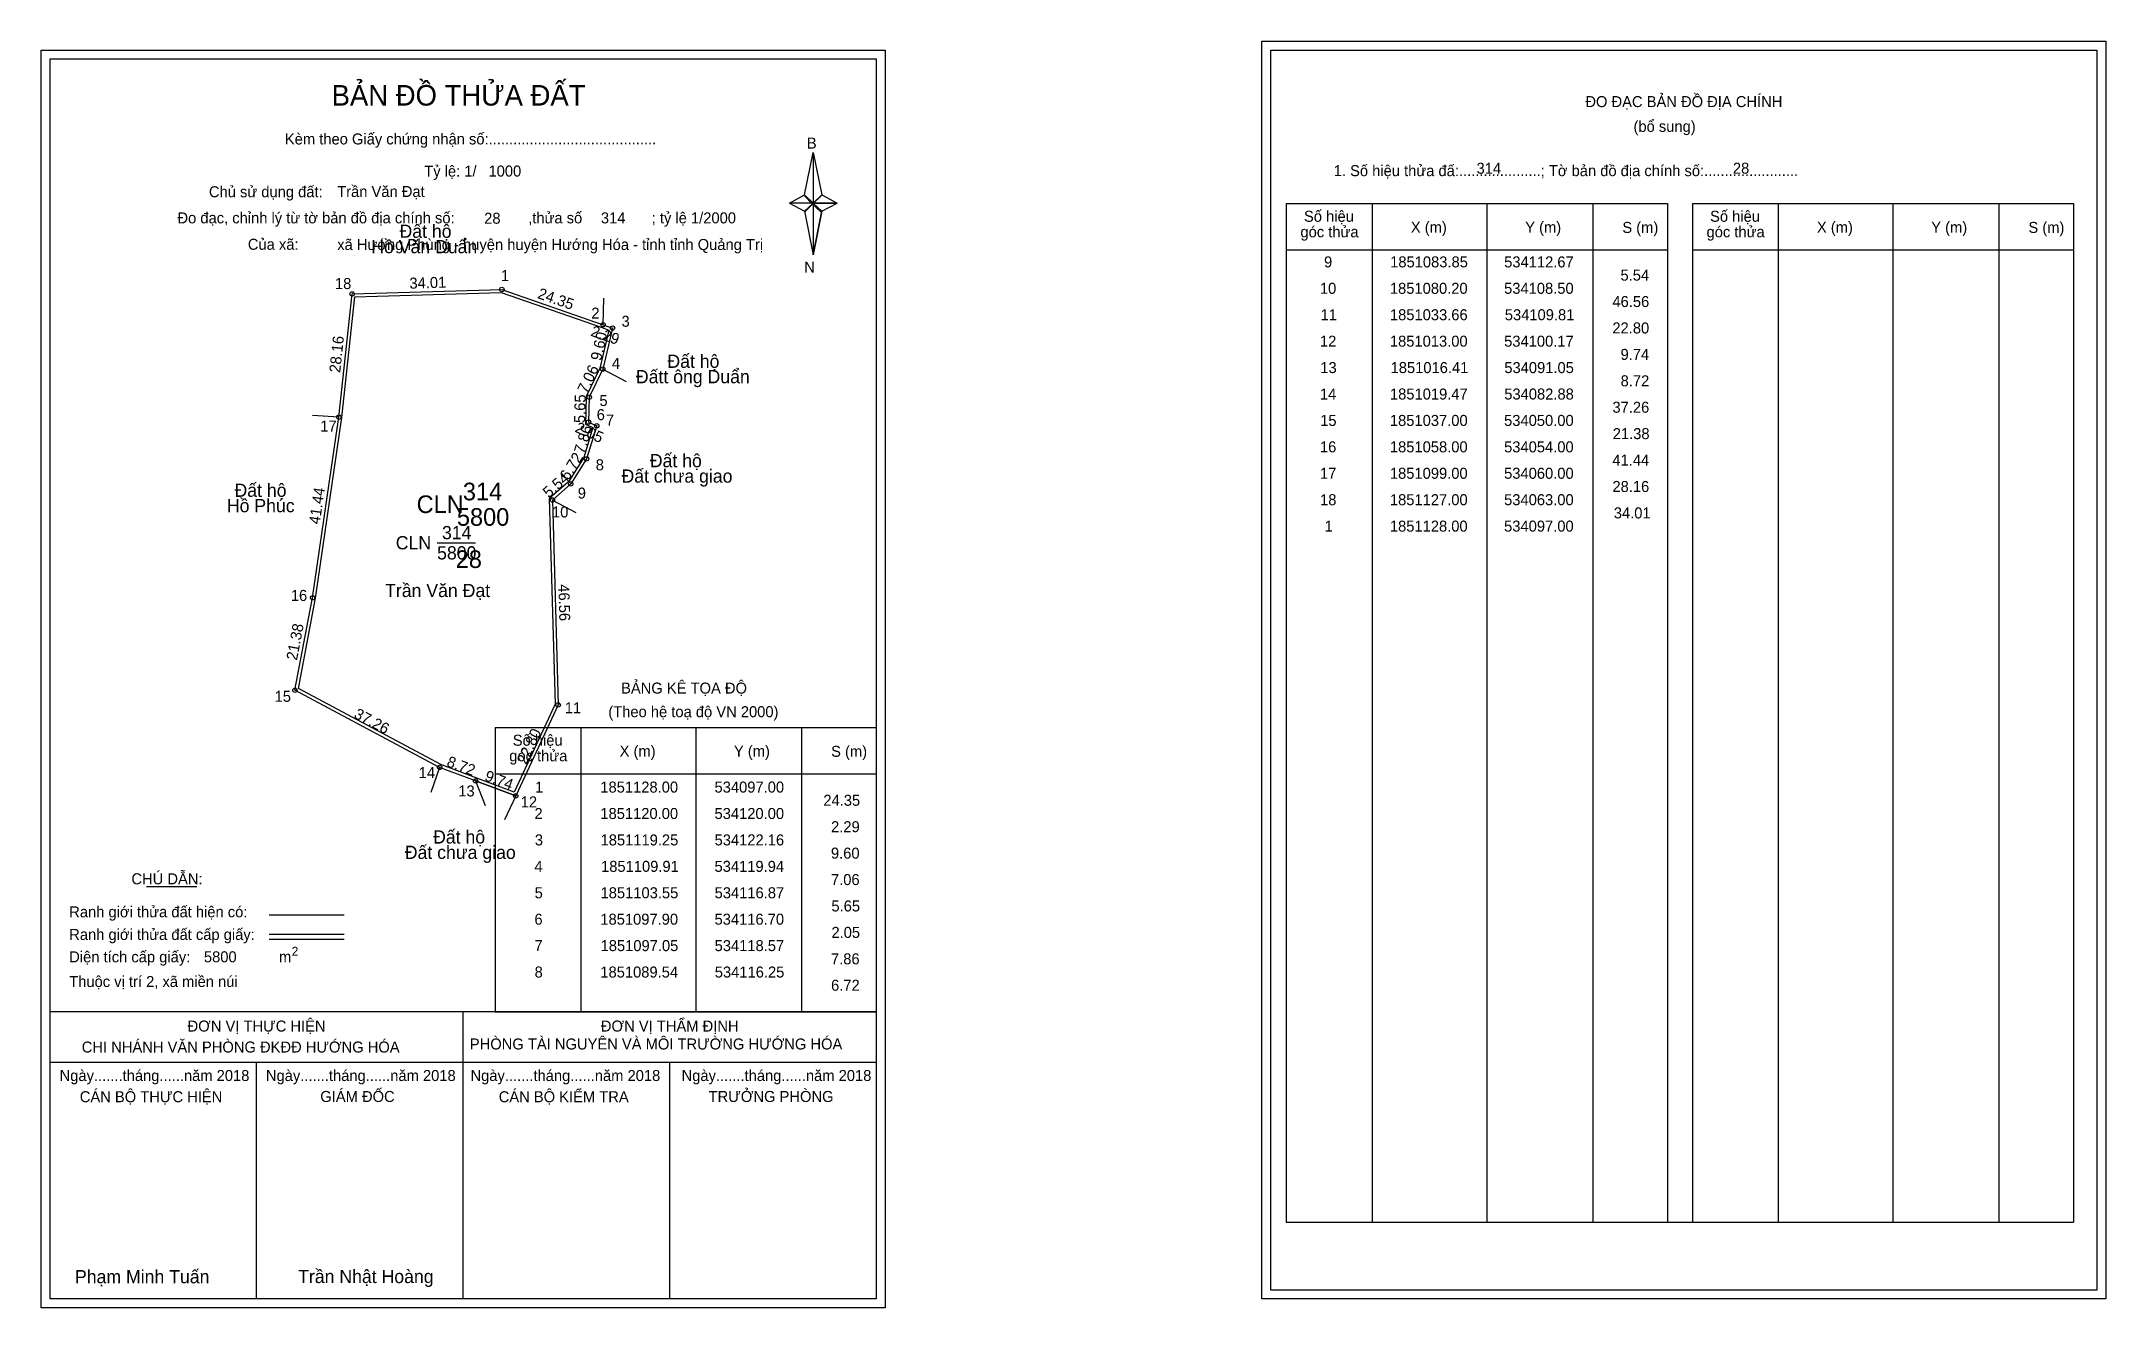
# Model space of a CAD drawing. Extents: x 533992 to 534461, y 1850897 to 1851184.
import ezdxf

# ---------------------------------------------------------------- set-up
doc = ezdxf.new("R2010")
doc.units = 0
for name, color, linetype in [('Level 1', 7, 'Continuous'), ('Level 10', 7, 'Continuous'), ('Level 11', 7, 'Continuous'), ('Level 13', 7, 'Continuous'), ('Level 2', 7, 'Continuous'), ('Level 27', 7, 'Continuous'), ('Level 3', 7, 'Continuous'), ('Level 36', 7, 'Continuous'), ('Level 4', 7, 'Continuous'), ('Level 49', 7, 'Continuous'), ('Level 5', 7, 'Continuous'), ('Level 53', 7, 'Continuous'), ('Level 55', 7, 'Continuous'), ('Level 6', 7, 'Continuous'), ('Level 63', 7, 'Continuous'), ('Level 7', 7, 'Continuous'), ('Level 9', 7, 'Continuous')]:
    doc.layers.add(name, color=color, linetype=linetype)

msp = doc.modelspace()

# ---------------------------------------------------------------- linework, layer by layer
at = {"layer": 'Level 1'}
for p, q in [((534271.7, 1851182.36), (534271.7, 1851182.36)), ((533994.38, 1851180.36), (533994.38, 1851180.36)), ((534165.8, 1851149.48), (534167.77, 1851159.12)), ((534167.77, 1851159.12), (534167.77, 1851147.6)), ((534167.77, 1851159.12), (534169.73, 1851149.48)), ((534162.35, 1851147.6), (534165.8, 1851149.48)), ((534165.8, 1851149.48), (534167.77, 1851147.6)), ((534169.73, 1851149.48), (534167.77, 1851147.6)), ((534167.62, 1851147.38), (534165.8, 1851149.26)), ((534167.77, 1851147.6), (534165.8, 1851145.76)), ((534167.62, 1851147.38), (534165.8, 1851145.54)), ((534165.8, 1851145.54), (534167.62, 1851147.38)), ((534165.8, 1851145.76), (534167.77, 1851135.9)), ((534169.59, 1851149.26), (534167.62, 1851147.38)), ((534167.62, 1851147.38), (534169.59, 1851149.26)), ((534169.59, 1851145.54), (534167.62, 1851147.38)), ((534167.77, 1851147.6), (534167.77, 1851135.9)), ((534167.77, 1851147.6), (534173.18, 1851147.6)), ((534167.77, 1851147.6), (534169.73, 1851145.76)), ((534169.73, 1851145.76), (534167.77, 1851135.9)), ((534169.73, 1851145.76), (534173.18, 1851147.6)), ((534275.23, 1851147.51), (534361.83, 1851147.51)), ((534294.82, 1850916.24), (534294.82, 1851147.51)), ((534320.89, 1850916.24), (534320.89, 1851147.51)), ((534344.87, 1851147.51), (534344.87, 1850916.24)), ((534361.83, 1851147.51), (534361.83, 1850916.24)), ((534367.49, 1851147.51), (534454.09, 1851147.51)), ((534387.08, 1850916.24), (534387.08, 1851147.51)), ((534413.15, 1850916.24), (534413.15, 1851147.51)), ((534437.12, 1851147.51), (534437.12, 1850916.24)), ((534454.09, 1851147.51), (534454.09, 1850916.24)), ((534275.23, 1851136.98), (534361.83, 1851136.98)), ((534367.49, 1851136.98), (534454.09, 1851136.98)), ((534095.47, 1851028.54), (534182.07, 1851028.54)), ((534115.06, 1850964.01), (534115.06, 1851028.54)), ((534141.13, 1850964.01), (534141.13, 1851028.54)), ((534165.1, 1851028.54), (534165.1, 1850964.01)), ((534095.47, 1851018.01), (534182.07, 1851018.01)), ((534016.29, 1850992.43), (534027.7, 1850992.43)), ((534044.16, 1850986.02), (534061.17, 1850986.02)), ((534044.16, 1850981.58), (534061.17, 1850981.58)), ((534044.16, 1850980.48), (534061.17, 1850980.48)), ((534101.2, 1850964.01), (533994.37, 1850964.01)), ((534182.07, 1850964.01), (534077.23, 1850964.01)), ((534088.22, 1850898.79), (534088.22, 1850964.01)), ((534095.47, 1850964.01), (534182.07, 1850964.01)), ((534182.07, 1850952.46), (533994.37, 1850952.46)), ((534041.3, 1850898.79), (534041.3, 1850952.46)), ((534135.15, 1850898.79), (534135.15, 1850952.46)), ((534275.23, 1850916.24), (534454.09, 1850916.24)), ((534459.4, 1850900.79), (534459.4, 1850900.79)), ((534182.07, 1850898.79), (534182.07, 1850898.79))]:
    msp.add_line(p, q, dxfattribs=at)
for points in [[(534165.8, 1851149.48), (534167.77, 1851159.12), (534167.77, 1851147.6)], [(534167.77, 1851147.6), (534169.73, 1851149.48), (534173.18, 1851147.6)], [(534162.35, 1851147.6), (534165.8, 1851145.76), (534167.77, 1851147.6)], [(534167.77, 1851147.6), (534167.77, 1851135.9), (534169.73, 1851145.76)]]:
    msp.add_lwpolyline(points, close=True, dxfattribs=at)
at = {"layer": 'Level 10'}
for p, q in [((534116.87, 1851103.55), (534116.7, 1851097.9)), ((534109.81, 1851033.66), (534100.17, 1851013)), ((534091.05, 1851016.41), (534100.17, 1851013))]:
    msp.add_line(p, q, dxfattribs=at)
for points in [[(534108.5, 1851080.2), (534109.81, 1851033.66), (534100.17, 1851013), (534091.05, 1851016.41), (534082.88, 1851019.47), (534050, 1851037), (534054, 1851058), (534060, 1851099), (534063, 1851127), (534097, 1851128), (534120, 1851120), (534122.16, 1851119.25), (534119.94, 1851109.91), (534116.87, 1851103.55), (534116.7, 1851097.9), (534118.57, 1851097.05), (534116.25, 1851089.54), (534112.67, 1851083.85)], [(534107.79, 1851080.51), (534109.11, 1851033.81), (534099.81, 1851013.88), (534091.3, 1851017.07), (534083.17, 1851020.11), (534050.78, 1851037.38), (534054.69, 1851057.88), (534060.69, 1851098.91), (534063.63, 1851126.32), (534096.89, 1851127.3), (534119.77, 1851119.34), (534121.33, 1851118.8), (534119.28, 1851110.15), (534116.17, 1851103.72), (534115.99, 1851097.46), (534117.72, 1851096.67), (534115.61, 1851089.83), (534112.13, 1851084.31)]]:
    msp.add_lwpolyline(points, close=True, dxfattribs=at)
at = {"layer": 'Level 11'}
for centre in [(534063, 1851127), (534097, 1851128), (534120, 1851120), (534122.16, 1851119.25), (534119.94, 1851109.91), (534116.87, 1851103.55), (534060, 1851099), (534116.7, 1851097.9), (534118.57, 1851097.05), (534116.25, 1851089.54), (534112.67, 1851083.85), (534108.5, 1851080.2), (534108.5, 1851080.2), (534054, 1851058), (534050, 1851037), (534109.81, 1851033.66), (534082.88, 1851019.47), (534091.05, 1851016.41), (534100.17, 1851013)]:
    msp.add_circle(centre, 0.5, dxfattribs=at)
at = {"layer": 'Level 27'}
for p, q in [((534120, 1851120), (534120.19, 1851126)), ((534119.94, 1851109.91), (534125.24, 1851107.1)), ((534060, 1851099), (534054.01, 1851099.39)), ((534108.5, 1851080.2), (534113.8, 1851077.39)), ((534082.88, 1851019.47), (534080.91, 1851013.8)), ((534091.05, 1851016.41), (534093.25, 1851010.83)), ((534100.17, 1851013), (534097.63, 1851007.56))]:
    msp.add_line(p, q, dxfattribs=at)
at = {"layer": 'Level 3'}
for p, q in [((534275.23, 1851147.51), (534275.23, 1850916.24)), ((534367.49, 1851147.51), (534367.49, 1850916.24)), ((534095.47, 1851028.54), (534095.47, 1850964.01))]:
    msp.add_line(p, q, dxfattribs=at)
at = {"layer": 'Level 63'}
for points in [[(533992.37, 1851182.36), (534184.07, 1851182.36), (534184.07, 1850896.79), (533992.37, 1850896.79)], [(534269.7, 1851184.36), (534461.4, 1851184.36), (534461.4, 1850898.79), (534269.7, 1850898.79)], [(534271.7, 1851182.36), (534459.4, 1851182.36), (534459.4, 1850900.79), (534271.7, 1850900.79)], [(533994.37, 1851180.36), (534182.07, 1851180.36), (534182.07, 1850898.79), (533994.37, 1850898.79)]]:
    msp.add_lwpolyline(points, close=True, dxfattribs=at)
at = {"layer": 'Level 9'}
msp.add_line((534082.3, 1851070.5), (534091.01, 1851070.5), dxfattribs=at)

# ---------------------------------------------------------------- texts
at = {"layer": 'Level 1'}
for s, height, p in [('BẢN ĐỒ THỬA ĐẤT', 4.6657, (534058.34, 1851169.77)), ('ĐO ĐẠC BẢN ĐỒ ĐỊA CHÍNH', 2.5, (534343.18, 1851169.42)), ('Kèm theo Giấy chứng nhận số:.........................................', 2.5, (534047.72, 1851160.94)), ('(bổ sung)', 2.5, (534354.12, 1851163.8)), ('B', 2.5, (534166.31, 1851160)), ('1. Số hiệu thửa đấ:....................; Tờ bản đồ địa chính số:.......................', 2.5, (534286.01, 1851153.74)), ('Chủ sử dụng đất:', 2.5, (534030.46, 1851148.95)), ('Đo đạc, chỉnh lý từ tờ bản đồ địa chính số:                  ,thửa số                 ; tỷ lệ 1/2000', 2.5, (534023.31, 1851143.02)), ('Số hiệu', 2.5, (534279.25, 1851143.38)), ('Số hiệu', 2.5, (534371.51, 1851143.38)), ('góc thửa', 2.5, (534278.45, 1851139.85)), ('X (m)', 2.5, (534303.53, 1851140.9)), ('Y (m)', 2.5, (534329.51, 1851140.9)), ('S (m)', 2.5, (534351.58, 1851140.85)), ('góc thửa', 2.5, (534370.71, 1851139.85)), ('X (m)', 2.5, (534395.79, 1851140.9)), ('Y (m)', 2.5, (534421.76, 1851140.9)), ('S (m)', 2.5, (534443.84, 1851140.85)), ('Của xã:', 2.5, (534039.3, 1851137.02)), ('N', 2.5, (534165.71, 1851131.83)), ('BẢNG KÊ TỌA ĐỘ', 2.5, (534124.1, 1851036.24)), ('(Theo hệ toạ độ VN 2000)', 2.5, (534121.2, 1851030.88)), ('góc thửa', 2.5, (534098.69, 1851020.87)), ('Số hiệu', 2.5, (534099.49, 1851024.4)), ('X (m)', 2.5, (534123.77, 1851021.93)), ('Y (m)', 2.5, (534149.74, 1851021.93)), ('S (m)', 2.5, (534171.82, 1851021.88)), ('CHÚ DẪN:', 2.5, (534012.85, 1850992.93)), ('Ranh giới thửa đất hiện có:', 2.5, (533998.72, 1850985.43)), ('Ranh giới thửa đất cấp giấy:', 2.5, (533998.72, 1850980.29)), ('Diện tích cấp giấy:', 2.5, (533998.72, 1850975.21)), ('m', 2.5, (534046.38, 1850975.23)), ('2', 2, (534049.28, 1850976.74)), ('Thuộc vị trí 2, xã miền núi', 2.5, (533998.72, 1850969.61)), ('ĐƠN VỊ THỰC HIỆN', 2.5, (534025.61, 1850959.49)), ('ĐƠN VỊ THẨM ĐỊNH', 2.5, (534119.51, 1850959.49)), ('CHI NHÁNH VĂN PHÒNG ĐKĐĐ HƯỚNG HÓA', 2.5, (534001.57, 1850954.73)), ('PHÒNG TÀI NGUYÊN VÀ MÔI TRƯỜNG HƯỚNG HÓA', 2.5, (534089.74, 1850955.42)), ('Ngày.......tháng......năm 2018', 2.5, (533996.54, 1850948.26)), ('Ngày.......tháng......năm 2018', 2.5, (534043.41, 1850948.26)), ('Ngày.......tháng......năm 2018', 2.5, (534089.89, 1850948.26)), ('Ngày.......tháng......năm 2018', 2.5, (534137.85, 1850948.26)), ('CÁN BỘ THỰC HIỆN', 2.5, (534001.12, 1850943.44)), ('GIÁM ĐỐC', 2.5, (534055.76, 1850943.5)), ('CÁN BỘ KIỂM TRA', 2.5, (534096.3, 1850943.44)), ('TRƯỞNG PHÒNG', 2.5, (534143.99, 1850943.5)), ('Phạm Minh Tuấn', 3, (534000.03, 1850902.33)), ('Trần Nhật Hoàng', 3, (534050.73, 1850902.38))]:
    msp.add_text(s, height=height, dxfattribs=at).set_placement(p)
at = {"layer": 'Level 11'}
msp.add_text('Tỷ lệ: 1/', height=2.5, dxfattribs=at).set_placement((534079.38, 1851153.63))
at = {"layer": 'Level 13'}
for s, p in [('314', (534083.41, 1851071.3)), ('CLN', (534072.91, 1851069)), ('5800', (534082.3, 1851066.7))]:
    msp.add_text(s, height=3, dxfattribs=at).set_placement(p)
at = {"layer": 'Level 2'}
msp.add_text('Trần Văn Đạt', height=3, dxfattribs=at).set_placement((534070.49, 1851058.16))
at = {"layer": 'Level 3'}
msp.add_text('CLN', height=4, dxfattribs=at).set_placement((534077.65, 1851077.24))
at = {"layer": 'Level 36'}
for s, p in [('Đất hộ', (534073.76, 1851139.74)), ('Hồ Văn Duẩn', (534067.35, 1851136.24)), ('Đất hộ', (534134.62, 1851110.21)), ('Đấtt ông Duẩn', (534127.47, 1851106.71)), ('Đất hộ', (534130.63, 1851087.64)), ('Đất hộ', (534036.27, 1851080.92)), ('Đất chưa giao', (534124.2, 1851084.14)), ('Hồ Phúc', (534034.54, 1851077.42)), ('Đất hộ', (534081.39, 1851002.19)), ('Đất chưa giao', (534074.96, 1850998.69))]:
    msp.add_text(s, height=3, dxfattribs=at).set_placement(p)
at = {"layer": 'Level 4'}
msp.add_text('314', height=4, dxfattribs=at).set_placement((534088.16, 1851080.13))
at = {"layer": 'Level 49'}
for s, rotation, p in [('34.01', 1.6847, (534076.05, 1851128.18)), ('24.35', 340.821, (534104.95, 1851126.08)), ('28.16', 83.8845, (534060.27, 1851109.02)), ('2.29', 340.8519, (534117.02, 1851117.54)), ('9.60', 76.6296, (534119.54, 1851111.68)), ('7.06', 64.2332, (534116.31, 1851104.23)), ('5.65', 88.2766, (534115.89, 1851097.64)), ('2.05', 335.556, (534113.44, 1851095.76)), ('7.86', 72.833, (534115.71, 1851090.51)), ('6.72', 57.823, (534112.1, 1851084.45)), ('5.54', 41.1957, (534107.67, 1851080.54)), ('41.44', 81.6743, (534055.62, 1851074.57)), ('46.56', 271.6123, (534109.84, 1851061.04)), ('21.38', 79.2157, (534050.46, 1851043.67)), ('37.26', 331.9357, (534063.21, 1851030.86)), ('22.80', 64.9861, (534102.54, 1851019.96)), ('8.72', 339.467, (534084.29, 1851019.8)), ('9.74', 339.4991, (534092.92, 1851016.56))]:
    msp.add_text(s, height=2.5, rotation=rotation, dxfattribs=at).set_placement(p)
at = {"layer": 'Level 5'}
msp.add_text('5800', height=4, dxfattribs=at).set_placement((534086.8, 1851074.35))
at = {"layer": 'Level 53'}
for s, p in [('9', (534283.81, 1851133.02)), ('1851083.85', (534298.83, 1851133.02)), ('534112.67', (534324.73, 1851133.02)), ('5.54', (534351.17, 1851130.02)), ('10', (534282.87, 1851127.02)), ('1851080.20', (534298.77, 1851127.02)), ('534108.50', (534324.72, 1851127.02)), ('46.56', (534349.33, 1851124.02)), ('11', (534283.03, 1851121.02)), ('1851033.66', (534298.78, 1851121.02)), ('534109.81', (534324.88, 1851121.02)), ('12', (534282.88, 1851115.02)), ('1851013.00', (534298.77, 1851115.02)), ('534100.17', (534324.73, 1851115.02)), ('22.80', (534349.32, 1851118.02)), ('9.74', (534351.17, 1851112.02)), ('13', (534282.96, 1851109.02)), ('1851016.41', (534298.93, 1851109.02)), ('534091.05', (534324.77, 1851109.02)), ('8.72', (534351.19, 1851106.02)), ('14', (534282.87, 1851103.02)), ('1851019.47', (534298.79, 1851103.02)), ('534082.88', (534324.76, 1851103.02)), ('37.26', (534349.33, 1851100.02)), ('15', (534282.93, 1851097.02)), ('1851037.00', (534298.77, 1851097.02)), ('534050.00', (534324.72, 1851097.02)), ('16', (534282.88, 1851091.02)), ('1851058.00', (534298.77, 1851091.02)), ('534054.00', (534324.72, 1851091.02)), ('21.38', (534349.4, 1851094.02)), ('41.44', (534349.32, 1851088.02)), ('17', (534282.89, 1851085.02)), ('1851099.00', (534298.77, 1851085.02)), ('534060.00', (534324.72, 1851085.02)), ('28.16', (534349.33, 1851082.02)), ('18', (534282.91, 1851079.02)), ('1851127.00', (534298.77, 1851079.02)), ('534063.00', (534324.72, 1851079.02)), ('1', (534283.95, 1851073.02)), ('1851128.00', (534298.77, 1851073.02)), ('534097.00', (534324.72, 1851073.02)), ('34.01', (534349.64, 1851076.02)), ('1', (534104.57, 1851013.76)), ('1851128.00', (534119.39, 1851013.76)), ('534097.00', (534145.33, 1851013.76)), ('2', (534104.42, 1851007.76)), ('1851120.00', (534119.39, 1851007.76)), ('534120.00', (534145.33, 1851007.76)), ('24.35', (534170.05, 1851010.76)), ('3', (534104.5, 1851001.76)), ('1851119.25', (534119.44, 1851001.76)), ('534122.16', (534145.34, 1851001.76)), ('2.29', (534171.81, 1851004.76)), ('9.60', (534171.78, 1850998.76)), ('4', (534104.41, 1850995.76)), ('1851109.91', (534119.55, 1850995.76)), ('534119.94', (534145.33, 1850995.76)), ('7.06', (534171.79, 1850992.76)), ('5', (534104.46, 1850989.76)), ('1851103.55', (534119.44, 1850989.76)), ('534116.87', (534145.35, 1850989.76)), ('6', (534104.41, 1850983.76)), ('1851097.90', (534119.39, 1850983.76)), ('534116.70', (534145.33, 1850983.76)), ('5.65', (534171.89, 1850986.76)), ('2.05', (534171.89, 1850980.76)), ('7', (534104.42, 1850977.76)), ('1851097.05', (534119.44, 1850977.76)), ('534118.57', (534145.35, 1850977.76)), ('7.86', (534171.79, 1850974.76)), ('8', (534104.45, 1850971.76)), ('1851089.54', (534119.39, 1850971.76)), ('534116.25', (534145.39, 1850971.76)), ('6.72', (534171.81, 1850968.76))]:
    msp.add_text(s, height=2.5, dxfattribs=at).set_placement(p)
at = {"layer": 'Level 55'}
for s, height, p in [('18', 0.4, (534062.72, 1851127)), ('403', 0.11, (534062.88, 1851126.89)), ('403', 0.11, (534096.88, 1851127.89)), ('1', 0.4, (534096.89, 1851128)), ('2', 0.4, (534119.86, 1851120)), ('403', 0.11, (534119.88, 1851119.89)), ('0', 0.11, (534119.96, 1851119.89)), ('3', 0.4, (534122.04, 1851119.25)), ('0', 0.11, (534122.12, 1851119.14)), ('4', 0.4, (534119.8, 1851109.91)), ('0', 0.11, (534119.9, 1851109.8)), ('0', 0.11, (534119.9, 1851109.8)), ('5', 0.4, (534116.74, 1851103.55)), ('0', 0.11, (534116.83, 1851103.44)), ('17', 0.4, (534059.72, 1851099)), ('409', 0.11, (534059.88, 1851098.89)), ('409', 0.11, (534059.88, 1851098.89)), ('403', 0.11, (534059.88, 1851098.89)), ('6', 0.4, (534116.56, 1851097.9)), ('0', 0.11, (534116.66, 1851097.79)), ('7', 0.4, (534118.44, 1851097.05)), ('0', 0.11, (534118.53, 1851096.94)), ('8', 0.4, (534116.12, 1851089.54)), ('0', 0.11, (534116.21, 1851089.43)), ('9', 0.4, (534112.53, 1851083.85)), ('0', 0.11, (534112.63, 1851083.74)), ('10', 0.4, (534108.22, 1851080.2)), ('0', 0.11, (534108.46, 1851080.09)), ('0', 0.11, (534108.46, 1851080.09)), ('16', 0.4, (534053.72, 1851058)), ('409', 0.11, (534053.88, 1851057.89)), ('409', 0.11, (534053.88, 1851057.89)), ('15', 0.4, (534049.72, 1851037)), ('409', 0.11, (534049.88, 1851036.89)), ('409', 0.11, (534049.88, 1851036.89)), ('11', 0.4, (534109.55, 1851033.66)), ('0', 0.11, (534109.77, 1851033.55)), ('14', 0.4, (534082.59, 1851019.47)), ('409', 0.11, (534082.76, 1851019.36)), ('409', 0.11, (534082.76, 1851019.36)), ('0', 0.11, (534082.84, 1851019.36)), ('0', 0.11, (534082.84, 1851019.36)), ('13', 0.4, (534090.78, 1851016.41)), ('0', 0.11, (534091.01, 1851016.3)), ('0', 0.11, (534091.01, 1851016.3)), ('12', 0.4, (534099.89, 1851013)), ('0', 0.11, (534100.13, 1851012.89))]:
    msp.add_text(s, height=height, dxfattribs=at).set_placement(p)
at = {"layer": 'Level 6'}
for s, p in [('1000', (534093.98, 1851153.65)), ('314', (534318.46, 1851154.28)), ('28', (534376.7, 1851154.3)), ('Trần Văn Đạt', (534059.6, 1851149.01)), ('28', (534093, 1851142.93)), ('314', (534119.52, 1851143.01)), ('xã Hướng Phùng - huyện huyện Hướng Hóa - tỉnh tỉnh Quảng Trị', (534059.61, 1851136.97)), ('5800', (534029.32, 1850975.22))]:
    msp.add_text(s, height=2.5, dxfattribs=at).set_placement(p)
at = {"layer": 'Level 7'}
msp.add_text('28', height=4, dxfattribs=at).set_placement((534086.53, 1851064.77))
at = {"layer": 'Level 9'}
for s, p in [('18', (534059.09, 1851128.1)), ('1', (534096.79, 1851129.91)), ('2', (534117.34, 1851121.39)), ('3', (534124.2, 1851119.54)), ('4', (534122, 1851109.98)), ('5', (534119.18, 1851101.54)), ('17', (534055.75, 1851095.74)), ('6', (534118.56, 1851098.34)), ('7', (534120.65, 1851097.11)), ('8', (534118.34, 1851086.95)), ('9', (534114.26, 1851080.52)), ('10', (534108.41, 1851076.23)), ('16', (534049.07, 1851057.28)), ('15', (534045.39, 1851034.37)), ('11', (534111.32, 1851031.76)), ('14', (534078.12, 1851017.05)), ('13', (534087.11, 1851012.88)), ('12', (534101.3, 1851010.4))]:
    msp.add_text(s, height=2.5, dxfattribs=at).set_placement(p)

doc.saveas('drawing.dxf')
